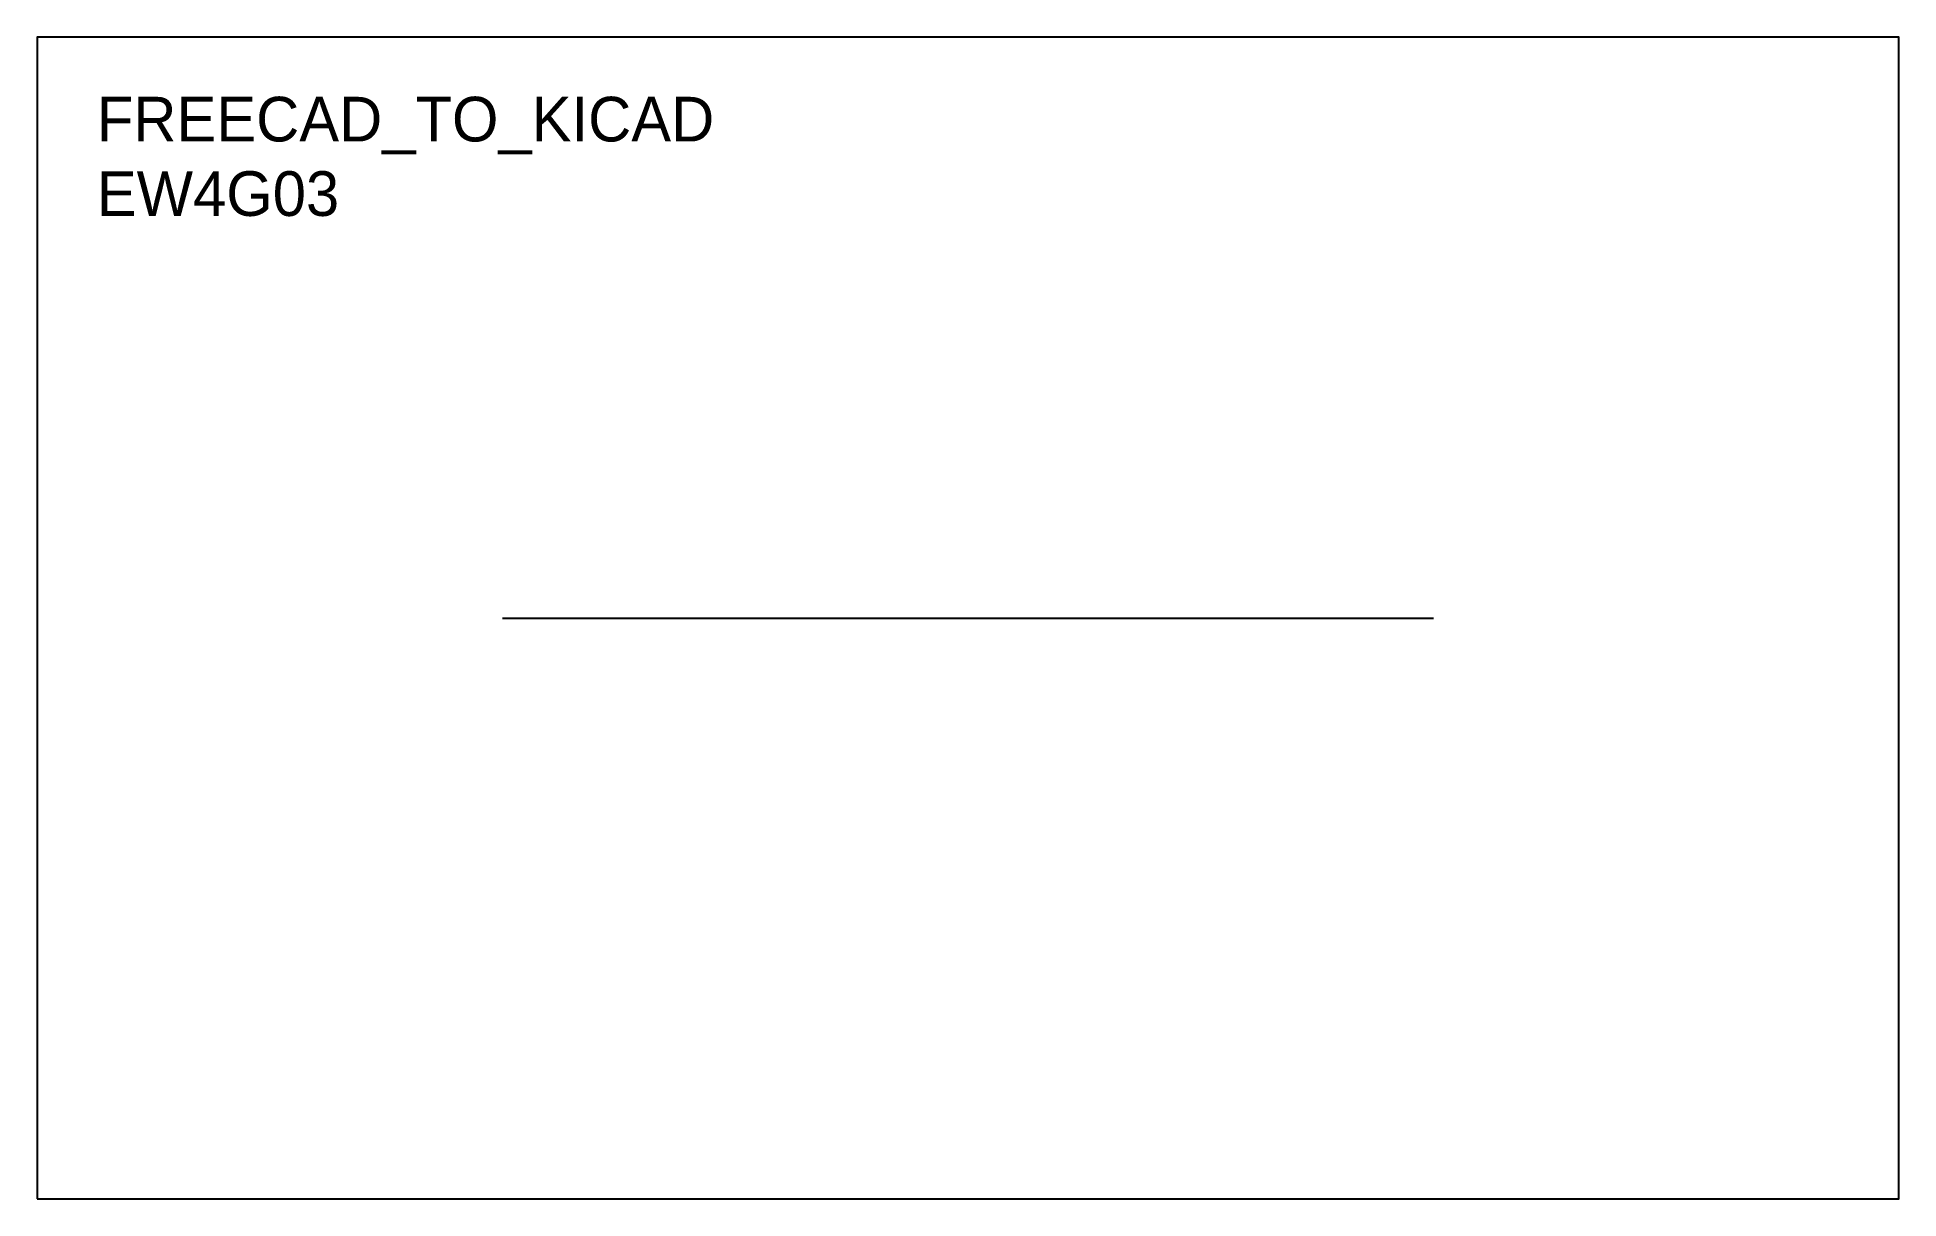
# Model space of a CAD drawing. Header units: metres. Extents: x 0 to 125, y 0 to 78.
import ezdxf

# ---------------------------------------------------------------- set-up
doc = ezdxf.new("R2010")
doc.units = ezdxf.units.M
doc.layers.add('FREECAD_HANDOFF', color=7, linetype='Continuous')
doc.layers.add('LABEL', color=7, linetype='Continuous')

msp = doc.modelspace()

# ---------------------------------------------------------------- linework, layer by layer
at = {"layer": 'FREECAD_HANDOFF'}
msp.add_line((31.25, 39), (93.75, 39), dxfattribs=at)
msp.add_lwpolyline([(0, 0), (125, 0), (125, 78), (0, 78)], close=True, dxfattribs=at)

# ---------------------------------------------------------------- texts
at = {"layer": 'LABEL'}
for s, p in [('FREECAD_TO_KICAD', (4, 71)), ('EW4G03', (4, 66))]:
    msp.add_text(s, height=3, dxfattribs=at).set_placement(p)

doc.saveas('drawing.dxf')
